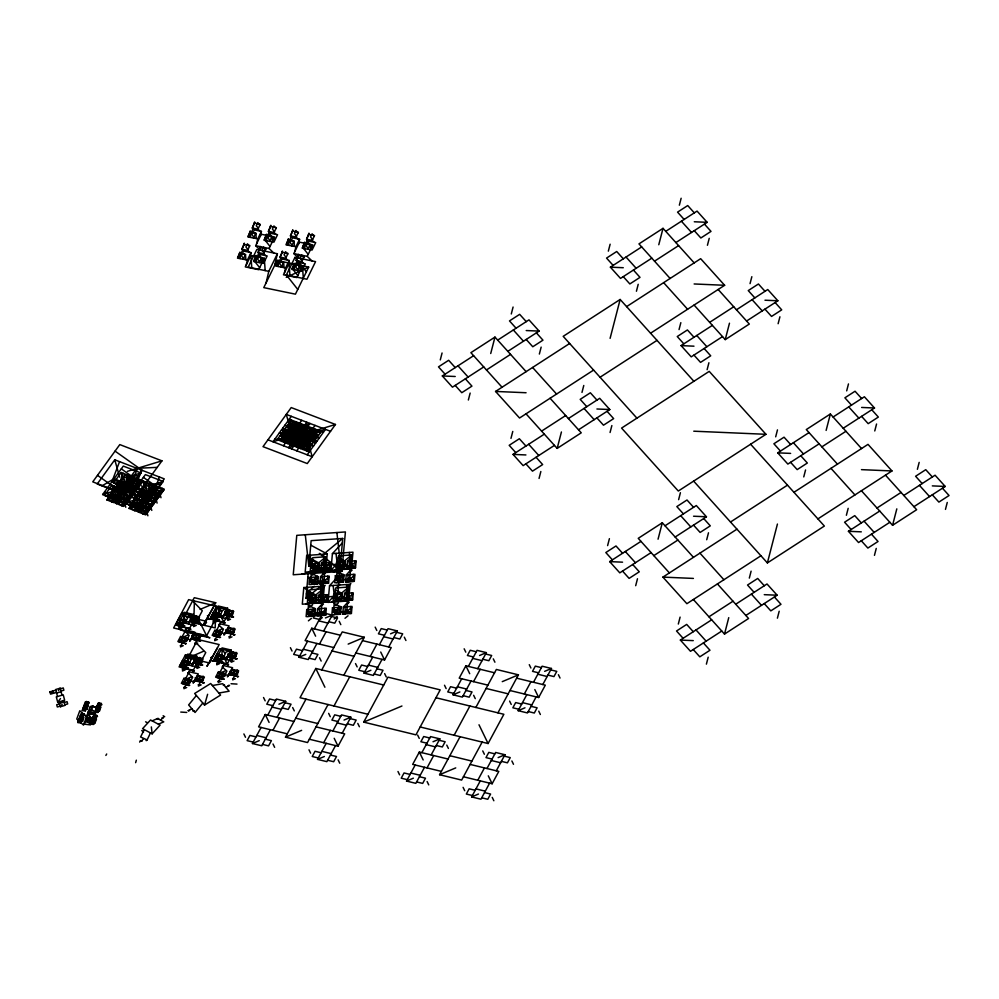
<?xml version="1.0" encoding="UTF-8"?>
<svg xmlns="http://www.w3.org/2000/svg" width="999" height="999" viewBox="0 0 999 999"><rect width="100%" height="100%" fill="white"/><g stroke="black" fill="none" stroke-linecap="round" stroke-linejoin="round"><path stroke-width="1.5" d="M180.032 622.964L180.145 619.068M181.493 640.621L181.606 636.725M183.966 619.967L183.853 623.863L178.709 622.652M184.378 613.698L184.116 622.926L193.169 625.062L193.431 615.834M183.491 664.772L183.604 660.863M185.427 637.624L185.315 641.533L180.17 640.309M184.952 682.429L185.065 678.533M187.425 661.775L187.312 665.671L182.155 664.46M187.837 655.506L187.562 664.735L196.616 666.87L196.89 657.642M188.886 679.432L188.774 683.341L183.616 682.117M194.405 600.998L193.769 622.852L215.197 627.896L215.834 606.043M194.505 620.342L194.63 616.445M195.966 637.999L196.091 634.103M198.451 617.345L198.339 621.241L193.182 620.029M197.964 662.15L198.077 658.241M199.912 635.002L199.8 638.91L194.643 637.687M199.425 679.807L199.538 675.911M201.91 659.153L201.798 663.049L196.641 661.837M203.371 676.81L203.247 680.719L198.102 679.495M214.298 616.758L214.423 612.862M215.759 634.415L215.871 630.519M218.244 613.761L218.132 617.657L212.974 616.445M218.656 607.492L218.381 616.72L227.435 618.856L227.71 609.627M217.757 658.566L217.869 654.657M219.705 631.418L219.593 635.327L214.435 634.103M219.218 676.223L219.33 672.327M221.703 655.569L221.578 659.465L216.433 658.254M222.115 649.3L221.84 658.528L230.894 660.664L231.169 651.435M223.164 673.226L223.039 677.122L217.894 675.911M228.783 614.135L228.896 610.239M230.245 631.793L230.357 627.896M232.717 611.138L232.605 615.034L227.46 613.823M232.243 655.943L232.355 652.035M234.178 628.796L234.066 632.704L228.908 631.48M233.704 673.601L233.816 669.705M236.176 652.946L236.064 656.842L230.906 655.631M237.637 670.604L237.525 674.5L232.367 673.289M324.338 586.101L303.796 587.537L302.297 604.195L322.839 602.759L324.338 586.101L307.854 577.247M327.222 553.995L306.681 555.432L305.182 572.09L325.724 570.654L327.222 553.995L310.739 545.142M305.956 598.389L308.254 572.764L339.86 570.541L337.562 596.166L305.956 598.389L322.914 584.465M308.841 566.283L311.139 540.659L342.744 538.436L340.447 564.06L308.841 566.283L305.282 534.752M315.434 608.978L306.755 609.59L306.119 616.62L314.797 616.021L315.434 608.978L308.466 605.244M316.658 595.416L307.967 596.028L307.342 603.059L316.021 602.447L316.658 595.416L309.69 591.67M318.319 576.873L309.64 577.484L309.003 584.527L317.682 583.916L318.319 576.873L311.351 573.139M319.543 563.311L310.851 563.923L310.227 570.953L318.906 570.354L319.543 563.311L312.575 559.565M307.667 614.173L308.641 603.346L321.99 602.409L321.029 613.236L307.667 614.173L314.835 608.291M308.891 600.611L309.865 589.785L323.214 588.848L322.24 599.662L308.891 600.611L307.38 587.287M310.552 582.067L311.526 571.241L324.875 570.304L323.913 581.131L310.552 582.067L317.719 576.186M311.775 568.506L312.749 557.679L326.099 556.743L325.125 567.569L311.775 568.506L310.264 555.182M317.632 608.828L326.311 608.216L325.674 615.259L316.995 615.859L317.632 608.828L321.828 604.295M318.843 595.267L327.522 594.655L326.898 601.685L318.219 602.297L318.843 595.267L323.039 590.734M320.517 576.723L329.195 576.111L328.559 583.154L319.88 583.753L320.517 576.723L324.712 572.202M321.728 563.161L330.407 562.549L329.782 569.58L321.104 570.192L321.728 563.161L325.924 558.628M329.533 585.739L350.075 584.29L348.576 600.948L328.034 602.385L329.533 585.739L339.46 575.024M332.417 553.633L352.959 552.185L351.461 568.843L330.919 570.279L332.417 553.633L342.345 542.919M341.171 607.167L332.492 607.779L331.855 614.822L340.547 614.21L341.171 607.167L334.215 603.433M342.395 593.606L333.716 594.218L333.079 601.261L341.758 600.649L342.395 593.606L335.427 589.872M344.056 575.074L335.377 575.674L334.74 582.717L343.431 582.105L344.056 575.074L337.1 571.328M345.279 561.5L336.601 562.112L335.964 569.155L344.643 568.543L345.279 561.5L338.311 557.767M333.404 612.362L334.378 601.535L347.739 600.599L346.765 611.425L333.404 612.362L340.572 606.48M334.628 598.801L335.602 587.974L348.951 587.037L347.977 597.864L334.628 598.801L333.129 585.476M336.288 580.257L337.262 569.43L350.624 568.493L349.65 579.32L336.288 580.257L343.456 574.375M337.512 566.695L338.486 555.869L351.835 554.932L350.861 565.759L337.512 566.695L336.014 553.384M341.858 571.366L345.404 531.943L296.778 535.352L293.231 574.775L341.858 571.366L319.318 553.359M343.369 607.017L352.048 606.405L351.411 613.448L342.732 614.06L343.369 607.017L347.565 602.497M344.593 593.456L353.271 592.844L352.635 599.887L343.956 600.486L344.593 593.456L348.788 588.935M346.253 574.912L354.932 574.3L354.295 581.343L345.617 581.955L346.253 574.912L350.449 570.392M347.477 561.351L356.156 560.739L355.519 567.782L346.84 568.394L347.477 561.351L351.673 556.83M92.27 719.143L91.796 722.339L94.83 722.702L95.305 719.505L85.827 718.431M193.381 662.587C192.62 666.795 196.653 657.055 191.658 665.446L194.48 660.127M237.899 257.317L239.922 252.11L239.435 254.171M242.282 248.351L244.305 243.157L243.818 245.217M248.276 236.101L250.299 230.906L249.812 232.967M252.66 227.135L254.683 221.94L254.208 224.001M246.278 264.91L247.415 260.027L251.049 252.597L242.357 250.799L238.711 258.242M249.912 257.467L251.049 252.597M256.656 243.694L257.792 238.823L261.426 231.381L252.735 229.583L249.101 237.025M254.021 260.652L256.044 255.444L255.557 257.505M260.289 236.263L261.426 231.381M258.416 251.686L260.427 246.478L259.952 248.539M264.41 239.435L266.421 234.228L265.946 236.288M268.793 230.469L270.804 225.275L270.329 227.335M266.096 282.879L268.781 271.341L277.397 253.746L256.818 249.488L248.202 267.083L268.781 271.341M274.7 265.284L277.397 253.746M276.061 265.197L278.084 260.002L277.597 262.063M280.444 256.243L282.467 251.036L281.98 253.097M286.438 243.993L288.461 238.786L287.987 240.846M290.834 235.027L292.844 229.82L292.37 231.88M284.44 272.802L285.577 267.919L289.211 260.489L280.519 258.691L276.873 266.121M288.074 265.359L289.211 260.489M294.817 251.586L295.954 246.703L299.588 239.273L290.896 237.475L287.262 244.905M292.183 268.531L294.205 263.336L293.731 265.397M298.451 244.143L299.588 239.273M296.578 259.578L298.589 254.37L298.114 256.431M302.572 247.327L304.583 242.12L304.108 244.181M306.955 238.361L308.966 233.154L308.491 235.215M440.284 359.927L442.07 352.984M468.356 400.012L470.154 393.069M490.721 353.521L494.967 337.088L526.123 371.653M511.288 313.973L513.086 307.03M510.976 438.374L512.774 431.431M539.36 354.058L541.158 347.115M539.06 478.459L540.846 471.516M526.023 413.823L557.167 448.401L561.426 431.968M608.341 251.149L610.139 244.206M581.992 392.42L583.778 385.477M610.102 338.361L620.154 299.463L693.893 381.293M636.425 291.246L638.211 284.303M610.064 432.505L611.863 425.562M658.778 244.743L663.024 228.321L694.18 262.887M679.357 205.195L681.143 198.252M607.617 545.604L609.415 538.661M679.045 329.595L680.843 322.665M707.429 245.279L709.228 238.336M635.689 585.689L637.487 578.746M658.054 539.198L662.3 522.764L693.456 557.33M707.117 369.692L708.915 362.749M678.621 499.65L680.419 492.707M694.08 305.057L725.237 339.623L729.482 323.189M750.049 283.641L751.847 276.698M678.321 624.05L680.107 617.107M706.705 539.735L708.491 532.792M778.121 323.726L779.919 316.783M706.393 664.135L708.191 657.192M693.356 599.5L724.512 634.078L728.758 617.644M775.686 436.825L777.472 429.882M749.325 578.096L751.111 571.153M693.643 481.106L767.382 562.924L777.434 524.038M803.758 476.91L805.556 469.967M777.397 618.181L779.195 611.238M826.123 430.419L830.369 413.986L861.525 448.563M846.69 390.871L848.476 383.928M846.378 515.272L848.176 508.329M874.762 430.956L876.56 424.013M874.45 555.357L876.248 548.426M861.413 490.734L892.569 525.299L896.815 508.866M917.382 469.318L919.18 462.375M945.466 509.403L947.252 502.46M189.935 620.779C189.148 624.999 193.244 615.184 188.212 623.638L191.021 618.319M221.341 649.263L225.437 653.433C220.667 661.95 225.861 659.702 218.656 654.32M227.297 656.693L230.507 657.467M135.639 762.674L136.339 760.177M204.545 705.069L220.579 695.079L210.677 683.503L194.643 693.493L204.545 705.069L207.617 694.28M217.882 607.454L221.99 611.625C217.307 620.117 222.302 617.894 215.21 612.512M223.851 614.86L227.06 615.659M80.095 716.295L81.056 713.686L84.153 714.048L83.204 716.658L80.095 716.295L82.293 715.671M84.49 704.295L85.452 701.685L88.549 702.06L87.6 704.67L84.49 704.295L86.688 703.671M86.139 708.915L84.216 707.816L83.554 709.615L85.477 710.714M78.746 719.992L81.843 720.354L80.894 722.976L77.785 722.602L79.795 717.07L83.854 717.544L82.605 720.953L78.546 720.479M83.129 708.004L86.239 708.366L85.277 710.976L82.18 710.614L84.191 705.069L88.249 705.556L87 708.965L82.942 708.478M85.639 719.068L93.182 719.954L95.517 713.611L87.962 712.712L83.529 725.124L76.761 719.018L79.795 710.751L86.563 716.857M88.137 712.1L90.222 706.43L96.953 707.23L94.868 712.886L88.137 712.1L92.795 710.401M91.184 721.965L95.23 722.452L96.478 719.043L92.432 718.556L90.422 724.1L93.519 724.462L94.48 721.852L91.371 721.49M95.579 709.977L99.625 710.451L100.874 707.042L96.828 706.568L94.805 712.1L97.914 712.474L98.876 709.864L95.767 709.49M97.128 705.794L98.077 703.184L101.186 703.546L100.225 706.156L97.128 705.794L99.313 705.169M119.555 461.65L111.863 481.843L156.756 499.325L164.173 489.085L143.257 481.031L135.839 491.271M113.973 485.989L110.727 494.53L118.244 497.427L121.503 488.898M123.189 473.301L119.93 481.83L127.46 484.727L130.719 476.198M123.314 489.585L120.055 498.126L127.585 501.023L130.844 492.495M132.53 476.898L129.271 485.427L136.801 488.324L140.047 479.795M129.67 488.698L137.375 468.506M133.966 490.359L141.658 470.154M136.076 494.505L132.817 503.034L140.347 505.944L143.606 497.402M145.292 481.818L142.033 490.347L149.563 493.244L152.81 484.715M145.417 498.101L142.158 506.643L149.688 509.54L152.934 501.011M148.327 498.139L153.159 501.573L156.306 497.252L151.461 493.818L154.62 485.414M151.773 497.215L159.478 477.023M162.15 488.311L158.903 496.84L151.373 493.943M139.648 742.095L140.359 740.609M245.891 259.715L245.504 254.495L239.847 253.334L237.487 258.167L247.415 260.027M243.881 251.111L241.87 249.201L244.243 244.368L249.887 245.529L247.527 250.362L249.525 252.285M256.268 238.511L255.881 233.279L250.237 232.118L247.864 236.95L257.792 238.823M254.258 229.907L252.248 227.984L254.62 223.152L260.264 224.325L257.904 229.158L259.902 231.069M243.144 259.328L245.504 254.495M253.521 238.112L255.881 233.279M250.886 255.469L245.292 266.908L258.666 269.68L264.273 258.242L250.886 255.469L251.798 267.832M260.414 250.237L255.669 245.692L261.276 234.253L274.65 237.025L269.056 248.464L273.788 252.997M260.002 254.445L257.992 252.535L260.364 247.702L266.009 248.863L263.649 253.696L265.647 255.619M270.379 233.229L268.381 231.318L270.741 226.486L276.386 227.647L274.026 232.492L276.036 234.403M256.356 261.888L255.981 256.656L253.609 261.488L263.536 263.361L267.17 255.931L258.479 254.133L254.845 261.563L259.653 267.67M266.745 240.672L266.358 235.452L263.986 240.284L273.913 242.158L277.547 234.715L268.856 232.917L265.222 240.359L270.03 246.466M259.265 262.662L261.626 257.829L262.013 263.049M269.643 241.446L272.003 236.613L272.39 241.833M284.053 267.607L283.666 262.387L278.009 261.214L275.649 266.046L285.577 267.919M282.043 259.003L280.032 257.093L282.405 252.248L288.049 253.421L285.689 258.254L287.687 260.165M294.43 246.391L294.043 241.171L288.399 239.997L286.026 244.83L295.954 246.703M292.42 237.787L290.409 235.876L292.782 231.044L298.426 232.205L296.066 237.038L298.064 238.961M281.306 267.22L283.666 262.387M291.683 246.004L294.043 241.171M289.061 263.361L283.454 274.8L296.84 277.56L302.435 266.121L289.061 263.361L289.972 275.724M298.576 258.117L293.831 253.584L299.438 242.145L312.812 244.917L307.217 256.356L311.95 260.889M286.363 274.975L294.98 257.38L315.559 261.626L306.943 279.233L286.363 274.975L297.752 289.423M298.164 262.337L296.154 260.414L298.526 255.582L304.171 256.755L301.81 261.588L303.808 263.499M308.541 241.121L306.543 239.211L308.903 234.378L314.56 235.539L312.188 240.372L314.198 242.295M294.53 269.767L294.143 264.548L291.77 269.38L301.698 271.253L305.332 263.823L296.641 262.025L293.007 269.455L297.814 275.562M304.907 248.564L304.52 243.331L302.148 248.164L312.075 250.037L315.709 242.607L307.018 240.809L303.384 248.239L308.192 254.345M297.427 270.554L299.787 265.722L300.175 270.941M307.804 249.338L310.165 244.505L310.552 249.725M308.679 267.095L295.429 294.168L263.773 287.625L277.023 260.539L308.679 267.095L286.226 277.36M144.243 729.582L140.597 736.987L146.953 739.822L146.066 740.546L146.878 740.409L150.462 732.929M181.943 613.124L175.612 625.099L189.535 628.383C191.658 629.145 187.887 630.007 189.56 628.496L195.879 616.408C197.827 615.284 193.881 615.634 195.941 616.47L181.943 613.124L185.739 620.754M179.533 627.971L181.006 625.187M181.943 623.413L183.416 620.629M185.002 620.204L182.33 625.274L176.436 623.875M184.902 623.151L187.712 617.832L183.604 613.661M187.837 638.024L180.582 636.488L177.897 641.545L183.791 642.931L186.463 637.874M193.381 614.435L189.273 622.227L180.207 620.092L184.328 612.3L193.381 614.435L186.801 617.257M184.952 630.981L186.426 628.184M188.636 624L190.11 621.216M181.668 637.749L185.789 629.969L194.842 632.105L190.722 639.884L181.668 637.749L188.262 634.927M180.994 645.641L182.467 642.844M183.404 641.083L184.877 638.286M194.018 625.349L195.492 622.564M196.428 620.791L197.902 618.006M186.363 640.809L189.173 635.489L184.553 630.681L185.439 630.644L185.165 631.393M196.803 622.652L199.475 617.582L193.594 616.196L190.921 621.253L196.803 622.652L195.205 619.417M192.482 635.988L189.673 641.296L191.446 638.523M185.402 654.932L179.071 666.907L193.581 670.404L192.844 671.216L199.325 658.216C201.286 657.08 197.34 657.417 199.4 658.266L185.402 654.932L189.198 662.562M182.567 660.626L179.895 665.684L185.777 667.07L188.461 662.012L182.567 660.626L184.178 663.848M215.722 602.747L205.969 621.178L184.54 616.121L194.281 597.689L215.722 602.747L200.125 609.427M197.765 638.086C202.372 630.906 198.052 638.935 199.213 635.227M204.483 625.374L205.956 622.589M195.479 643.019L196.953 640.222M197.977 638.498C197.877 634.452 196.079 643.431 199.363 635.664M187.999 657.929L197.74 639.497L219.168 644.555L209.428 662.974L187.999 657.929L203.584 651.236M198.264 640.309L200.936 635.252L195.055 633.865L192.382 638.923L198.264 640.309L196.666 637.087M182.992 669.78L184.465 666.995M185.402 665.222L186.875 662.437M213.386 612.612L210.714 617.669L216.596 619.055L219.268 613.998L213.386 612.612L214.997 615.834M188.361 664.947L191.171 659.64L187.063 655.469M213.798 621.765L215.272 618.98M216.209 617.207L217.682 614.422M184.028 678.284L181.356 683.353L187.238 684.74L189.922 679.682L184.028 678.284L185.639 681.518M206.618 635.764L221.616 607.404L188.636 599.637L173.639 627.984L206.618 635.764L197.627 617.694C199.812 617.357 196.666 619.617 197.565 617.657M196.84 656.243L192.72 664.023L183.666 661.887L187.787 654.108L196.84 656.243L190.26 659.065M188.399 672.777L189.872 669.992M192.095 665.809L193.569 663.011M185.127 679.557L189.248 671.765L198.302 673.9L194.181 681.693L185.127 679.557L191.721 676.735M194.38 663.061L197.053 658.004L202.934 659.39L200.262 664.447L193.007 662.911M184.453 687.437L185.926 684.652M186.863 682.879L188.336 680.094M214.847 630.282L212.175 635.339L218.057 636.725L220.729 631.668L214.847 630.282L216.446 633.503M225.287 612.112L222.477 617.432L224.263 614.647M227.66 608.229L223.539 616.021L214.485 613.886L218.606 606.093L227.66 608.229L221.066 611.051M219.218 624.762L220.692 621.977M222.914 617.794L224.388 615.009M215.946 631.543L220.067 623.763L229.121 625.886L225 633.678L215.946 631.543L222.527 628.721M197.465 667.157L198.938 664.372M199.875 662.599L201.348 659.815M189.822 682.617L192.632 677.297L188.524 673.139M223.813 622.177L230.145 610.202L216.221 606.917L209.877 618.893L223.813 622.177L220.017 614.547M215.26 639.422L216.733 636.638M217.67 634.877L219.143 632.08M195.929 677.784L193.119 683.104L194.905 680.331M195.841 680.731L198.514 675.661L204.395 677.06L201.723 682.117L194.455 680.581M228.284 619.143L229.758 616.358M230.694 614.585L232.168 611.8M220.629 634.602L223.439 629.283L218.706 625.074L219.118 624.313L219.355 625.212M231.081 616.433L233.754 611.376L227.872 609.989L225.187 615.047L231.081 616.433L229.47 613.211M226.748 629.782L223.938 635.089L225.724 632.317M198.926 684.814L200.399 682.03M201.336 680.257L202.809 677.472M224.101 655.956L216.845 654.42L214.161 659.477L220.055 660.863L222.727 655.806M229.745 636.8L231.219 634.015M232.155 632.242L233.629 629.457M232.53 634.103L235.215 629.045L229.32 627.659L226.648 632.717L232.53 634.103L230.931 630.881M217.258 663.573L218.731 660.789M219.668 659.015L221.141 656.231M225.562 673.626L218.306 672.077L215.622 677.147L221.516 678.533L224.188 673.463M228.746 653.92L225.936 659.24L227.71 656.455M231.106 650.037L226.998 657.817L217.944 655.681L222.053 647.901L231.106 650.037L224.525 652.859M222.677 666.57L224.151 663.786M226.361 659.59L227.834 656.805M219.405 673.351L223.514 665.559L232.567 667.694L228.459 675.486L219.405 673.351L225.986 670.529M227.273 663.985L233.604 652.01L219.668 648.726L213.336 660.701L227.66 664.098L227.61 664.959L223.464 656.355M218.719 681.231L220.192 678.446M221.129 676.673L222.602 673.888M231.743 660.951L233.217 658.166M234.153 656.393L235.627 653.608M224.088 676.41L226.898 671.091L222.165 666.882L222.864 666.096L222.727 667.045M234.528 658.241L237.213 653.184L231.318 651.798L228.646 656.855L234.528 658.241L232.929 655.019M230.207 671.578L227.397 676.897L229.171 674.125M233.204 678.608L234.678 675.824M235.614 674.05L237.088 671.266M235.989 675.911L238.674 670.841L232.779 669.455L230.107 674.525L235.989 675.911L234.39 672.689M293.931 721.49L265.247 714.497L258.579 726.847L287.275 733.84M340.459 635.239L311.775 628.246L305.107 640.596L333.803 647.589M270.417 729.732L261.75 745.791L252.435 743.518L261.089 727.459M267.757 715.109L276.423 699.05L285.739 701.323L277.085 717.382M316.945 643.481L308.279 659.54L298.963 657.267L307.617 641.208M314.285 628.858L322.952 612.799L332.267 615.072L323.614 631.131M272.927 730.344L279.595 717.994M319.455 644.093L326.124 631.743M383.716 685.014L315.809 668.468L300.037 697.714L367.944 714.26M328.047 704.532L307.555 742.544L285.477 737.162L305.981 699.163M321.753 669.917L342.257 631.917L364.323 637.287L343.818 675.299M333.991 705.981L349.762 676.748M323.688 742.707L330.357 730.356M370.217 656.468L376.885 644.118M335.527 745.591L326.86 761.65L317.532 759.377L326.198 743.318M332.867 730.968L341.521 714.909L350.849 717.182L342.182 733.241M382.055 659.352L373.389 675.411L364.061 673.139L372.727 657.08M379.395 644.73L388.049 628.671L397.377 630.931L388.711 646.99M309.34 739.223L338.037 746.203L344.692 733.853L316.009 726.86M355.869 652.971L384.565 659.964L391.221 647.602L362.537 640.621M363.698 722.127L387.962 677.147L440.197 689.872L415.934 734.852L363.698 722.127L401.948 706.006M448.039 759.028L419.343 752.047L412.674 764.397L441.371 771.378M494.567 672.789L465.871 665.796L459.203 678.146L487.899 685.139M424.513 767.282L415.846 783.341L406.531 781.068L415.184 765.009M421.853 752.659L430.519 736.6L439.847 738.86L431.181 754.919M471.041 681.031L462.375 697.09L453.059 694.817L461.713 678.758M468.381 666.408L477.047 650.349L486.363 652.622L477.709 668.681M427.023 767.894L433.691 755.531M473.551 681.643L480.219 669.293M454.133 735.252L469.905 706.018M482.155 742.082L461.65 780.082L439.572 774.712L460.077 736.7M475.849 707.467L496.353 669.455L518.431 674.837L497.927 712.836M420.179 726.985L488.086 743.531L503.858 714.285L435.951 697.739M477.784 780.256L484.453 767.906M524.313 694.005L530.981 681.655M489.622 783.141L480.956 799.2L471.628 796.927L480.294 780.868M486.963 768.518L495.629 752.459L504.945 754.732L496.291 770.791M536.151 696.89L527.484 712.949L518.156 710.676L526.823 694.617M533.491 682.267L542.145 666.208L551.473 668.481L542.807 684.54M463.436 776.76L492.132 783.753L498.801 771.403L470.104 764.41M509.965 690.509L538.661 697.502L545.317 685.152L516.633 678.159M105.869 755.444L106.693 753.995M190.884 618.581L192.67 615.796M192.345 636.238L194.131 633.466M214.011 605.968L203.459 624.525L207.68 617.944M194.343 660.376L196.116 657.604M225.15 612.375L226.935 609.59M195.804 678.046L197.577 675.274M226.611 630.032L228.396 627.26M217.47 647.777L206.918 666.333L211.139 659.752M228.609 654.17L230.394 651.398M230.07 671.84L231.855 669.055M92.845 717.769L95.142 714.347L88.874 713.598L86.576 717.032L95.829 718.156L96.791 715.546L93.681 715.172L92.732 717.781L94.93 717.157M291.308 416.333L272.977 441.745L288.286 437.05M291.346 420.042L277.198 439.672L283.666 437.687M280.844 439.498L286.825 431.206M287.25 430.606L293.231 422.315M281.618 441.358L295.766 421.728M283.216 440.409L289.186 432.117M289.623 431.506L295.604 423.214M297.889 422.54L283.741 442.17L290.209 440.184M285.09 442.682L299.25 423.052L292.782 425.037M283.441 445.741L301.76 420.329M287.387 441.995L293.369 433.703M293.793 433.104L299.775 424.812M287.225 443.494L301.373 423.863M289.76 442.907L295.741 434.615M296.166 434.016L302.148 425.711M306.793 422.252L288.474 447.664L303.783 442.969M291.646 445.179L305.794 425.549L299.325 427.535M306.843 425.949L292.682 445.579L299.151 443.593M291.683 448.888L310.002 423.476L294.705 428.159M296.328 445.417L302.31 437.125M302.747 436.526L308.728 428.221M297.103 447.265L311.263 427.634M298.701 446.316L304.683 438.024M305.12 437.425L311.101 429.133M296.715 450.811L315.047 425.399M313.386 428.446L299.225 448.076L305.694 446.103M300.587 448.601L314.747 428.971L308.279 430.944M302.872 447.914L308.853 439.622M309.29 439.023L315.272 430.731M302.709 449.413L316.87 429.782M305.244 448.813L311.226 440.522M311.663 439.922L317.645 431.63M307.13 451.098L321.291 431.468L314.822 433.441M307.18 454.795L325.499 429.383L310.19 434.078M335.464 424.463L307.28 463.561L263.012 446.665L291.209 407.567L335.464 424.463L299.238 435.564M114.76 459.802L97.19 484.016L146.691 503.096L164.273 478.871L114.76 459.802L119.68 477.185M102.647 494.53L123.289 466.096L141.096 472.964L120.467 501.398L102.647 494.53L117.27 490.097M111.95 485.214L104.52 495.442L125.437 503.508L132.867 493.269L111.95 485.214L114.023 492.557M113.736 482.754L121.166 472.515L142.083 480.569L134.653 490.809L132.58 483.466M106.831 499.887L115.547 487.874L123.077 490.771L114.361 502.784L106.831 499.887L113.012 498.014M116.046 487.187L124.763 475.174L132.293 478.071L123.564 490.097L116.046 487.187L122.215 485.314M116.171 503.484L124.887 491.471L132.417 494.368L123.689 506.381L116.171 503.484L122.34 501.61M125.375 490.796L134.103 478.771L141.621 481.68L132.904 493.693L125.375 490.796L131.556 488.911M124.75 503.046L145.379 474.612L163.199 481.468L142.557 509.915L124.75 503.046L139.373 498.613M134.053 493.731L126.623 503.958L147.54 512.025L154.97 501.785L134.053 493.731L136.126 501.073M161.95 460.839L134.915 498.101L92.757 481.855L119.793 444.592L161.95 460.839L127.348 471.353M128.933 508.404L137.65 496.391L145.18 499.288L136.451 511.301L128.933 508.404L135.102 506.53M138.137 495.704L146.865 483.691L154.383 486.588L145.667 498.613L138.137 495.704L144.318 493.831M138.262 512L146.99 499.987L154.508 502.884L145.792 514.897L138.262 512L144.443 510.127M147.477 499.3L156.194 487.287L163.724 490.184L155.007 502.21L147.477 499.3L153.659 497.427M58.379 690.609L60.165 688.199L62.025 695.192M57.717 702.26L64.66 700.224L63.237 694.842L56.294 696.877L57.717 702.26L60.477 698.551M58.941 701.897L60.402 706.73L62.188 704.32M196.378 695.516L188.624 704.944L195.055 712.474L202.809 703.046M141.433 741.146L143.706 738.661M160.639 720.179L162.912 717.694M152.135 733.828L160.102 725.137L150.537 719.992L142.57 728.683L152.135 733.828L151.336 726.91M321.104 570.192L325.299 565.671M330.919 570.279L340.846 559.577M319.88 583.753L324.076 579.233M346.84 568.394L351.036 563.861M318.219 602.297L322.415 597.777M345.617 581.955L349.812 577.422M328.034 602.385L337.962 591.683M316.995 615.859L321.191 611.338M343.956 600.486L348.151 595.966M342.732 614.06L346.928 609.527M84.378 709.989L86.239 708.366M79.982 721.977L81.843 720.354M97.003 711.475L98.876 709.864M92.62 723.476L94.48 721.852M325.799 552.36L342.744 538.436M318.931 562.624L326.099 556.743M316.034 566.957L319.068 564.472M312.5 575.174L315.522 572.689M326.91 566.196L329.945 563.711M314.822 580.519L317.844 578.034M323.376 574.413L326.398 571.928M344.68 560.814L351.835 554.932M311.276 588.736L314.298 586.251M341.783 565.147L344.805 562.662M325.699 579.757L328.721 577.272M338.236 573.364L341.258 570.879M322.153 587.974L325.174 585.489M352.647 564.385L355.681 561.9M316.046 594.73L323.214 588.848M313.149 599.063L316.183 596.578M340.559 578.708L343.581 576.223M349.113 572.602L352.135 570.117M309.615 607.28L312.637 604.795M337.013 586.925L340.047 584.44M324.026 598.301L327.06 595.816M351.436 577.946L354.458 575.461M311.938 612.624L314.96 610.139M320.492 606.518L323.514 604.033M347.889 586.163L350.924 583.678M341.795 592.919L348.951 587.037M308.391 620.841L311.413 618.356M338.898 597.252L341.92 594.767M322.814 611.863L325.836 609.378M335.352 605.469L338.374 602.984M319.268 620.079L322.29 617.594M349.762 596.49L352.797 594.005M337.674 610.814L340.696 608.329M346.228 604.707L349.25 602.222M334.128 619.03L337.163 616.545M348.551 610.052L351.573 607.567M345.005 618.269L348.039 615.784M188.561 664.672C189.56 665.908 188.299 665.047 184.39 660.526M88.399 722.402L92.557 719.23L90.484 724.887L83.754 724.088M89.947 707.592L92.333 705.843L90.946 709.627L88.561 711.375M85.552 719.58L87.949 717.831L86.563 721.615L84.166 723.363M494.967 337.088L470.891 352.672L502.047 387.237M663.024 228.321L638.96 243.893L670.117 278.459M483.753 366.933L452.46 387.175L442.332 375.949L473.626 355.694M497.689 340.11L528.983 319.867L539.11 331.094L507.817 351.348M651.81 258.154L620.516 278.409L610.389 267.17L641.683 246.915M665.759 231.343L697.052 211.089L707.167 222.327L675.886 242.57M486.476 369.955L510.539 354.37M654.532 261.176L678.608 245.604M620.154 299.463L563.186 336.338L636.925 418.156M593.593 370.092L519.542 418.019L495.566 391.433L569.63 343.494M626.598 306.631L700.661 258.691L724.637 285.289L650.574 333.216M600.049 377.247L657.017 340.372M541.595 431.118L565.671 415.534M709.665 322.34L733.728 306.768M554.445 445.379L523.151 465.621L513.036 454.395L544.318 434.14M568.394 418.556L599.687 398.314L609.802 409.54L578.521 429.795M722.514 336.601L691.221 356.855L681.093 345.617L712.387 325.362M736.45 309.79L767.744 289.535L777.871 300.774L746.578 321.029M557.167 448.401L581.243 432.817L550.087 398.251M725.237 339.623L749.312 324.051L718.156 289.473M765.958 434.303L678.309 491.033L621.578 428.084L709.228 371.366L765.958 434.303L693.768 431.193M662.3 522.764L638.236 538.336L669.392 572.914M830.369 413.986L806.293 429.57L837.449 464.135M651.086 552.597L619.792 572.852L609.665 561.613L640.958 541.371M665.022 525.786L696.315 505.531L706.443 516.77L675.149 537.025M819.143 443.831L787.861 464.085L777.734 452.847L809.015 432.592M833.091 417.02L864.385 396.765L874.512 408.004L843.218 428.246M653.808 555.631L677.884 540.047M821.877 446.853L845.941 431.281M730.519 522.015L787.487 485.139M760.938 555.769L686.875 603.696L662.911 577.11L736.962 529.17M793.943 492.295L868.006 444.368L891.97 470.954L817.906 518.893M767.382 562.924L824.362 526.048L750.611 444.23M708.928 616.795L733.004 601.211M876.997 508.016L901.061 492.432M721.778 631.043L690.496 651.298L680.369 640.072L711.663 619.817M735.726 604.233L767.02 583.978L777.147 595.217L745.853 615.471M889.847 522.277L858.553 542.532L848.426 531.293L879.719 511.038M903.795 495.467L935.076 475.212L945.204 486.451L913.91 506.693M724.512 634.078L748.576 618.493L717.419 583.928M892.569 525.299L916.645 509.727L885.489 475.149M186.85 661.8C186.351 659.615 187.175 664.685 186.651 661.862M188.811 710.601L191.845 708.703M225.924 687.462L228.958 685.564M101.985 485.864L114.073 478.796L131.88 485.651L119.793 492.732M115.759 483.528L120.867 480.544L128.396 483.441L123.289 486.426M106.556 496.228L111.663 493.231L119.181 496.141L114.073 499.125M125.1 487.125L130.207 484.14L137.737 487.037L132.63 490.022M124.088 494.38L136.176 487.3L153.983 494.168L141.895 501.248M115.884 499.825L120.991 496.84L128.521 499.737L123.414 502.722M137.862 492.045L142.969 489.06L150.499 491.958L145.392 494.942M128.646 504.745L133.754 501.748L141.284 504.657L136.176 507.642M147.203 495.641L152.31 492.657L159.828 495.554L154.72 498.538M137.987 508.341L143.094 505.344L150.624 508.254L145.517 511.238M184.852 637.649C183.279 635.277 185.689 640.571 184.69 637.712M188.312 679.457C186.676 677.409 189.31 682.105 188.112 679.682M86.001 703.321L84.69 704.045L86.663 701.523L85.877 703.308L87.787 704.407M84.353 707.841L82.38 710.351L83.691 709.64M97.977 703.733L99.288 703.021L97.315 705.531M81.606 715.321L80.295 716.033L82.268 713.523L81.481 715.309L83.404 716.395M95.667 710.052L96.978 709.327L95.005 711.837M79.296 721.628L77.984 722.339L79.957 719.829L79.171 721.615L81.081 722.714M93.581 715.734L94.905 715.009M92.932 717.532L94.243 716.807M91.271 722.04L92.595 721.328L90.609 723.838M183.192 620.217C184.378 622.627 182.617 617.332 183.317 620.029M219.006 631.643C219.555 634.228 218.494 628.733 219.043 631.63M152.21 720.891L157.53 718.506L163.749 721.852L158.429 724.238M181.169 620.566L183.953 619.38M195.642 617.944L198.426 616.758M178.996 629.22L181.781 628.034M215.434 614.36L218.219 613.174M193.481 626.598L196.266 625.411M229.92 611.738L232.705 610.551M213.274 623.014L216.059 621.828M182.63 638.236L185.414 637.037M227.747 620.391L230.532 619.205M197.103 635.614L199.887 634.415M180.457 646.89L183.242 645.691M216.895 632.03L219.68 630.831M194.942 644.268L197.727 643.069M231.381 629.407L234.166 628.209M214.735 640.684L217.52 639.485M229.208 638.061L231.993 636.863M184.628 662.374L187.4 661.176M199.101 659.752L201.885 658.553M182.455 671.028L185.24 669.842M218.893 656.168L221.678 654.969M196.94 668.406L199.725 667.22M233.379 653.546L236.151 652.347M216.733 664.822L219.505 663.636M186.089 680.044L188.861 678.845M231.206 662.2L233.991 661.013M200.562 677.422L203.346 676.223M183.916 688.698L186.701 687.499M220.354 673.826L223.139 672.639M198.401 686.076L201.186 684.877M234.84 671.203L237.612 670.017M218.194 682.492L220.966 681.293M232.667 679.869L235.452 678.671M325.437 617.956L332.267 615.072M298.963 657.267L305.781 654.395M348.164 644.105L364.323 637.287M390.547 633.816L397.377 630.931M278.921 704.208L285.739 701.323M364.061 673.139L370.891 670.254M252.435 743.518L259.253 740.646M285.477 737.162L301.636 730.356M479.545 655.494L486.363 652.622M344.018 720.067L350.849 717.182M453.059 694.817L459.877 691.932M317.532 759.377L324.363 756.505M502.26 681.643L518.431 674.837M544.642 671.353L551.473 668.481M433.017 741.745L439.847 738.86M518.156 710.676L524.987 707.804M406.531 781.068L413.361 778.184M439.572 774.712L455.744 767.894M498.114 757.604L504.945 754.732M471.628 796.927L478.459 794.043M217.507 613.998C218.082 616.508 217.12 611.076 217.632 613.96M222.465 673.301C221.566 670.853 223.414 675.948 222.502 673.438M283.604 430.769L290.072 428.796M286.376 433.928L292.832 431.943M290.147 433.266L296.616 431.293M292.919 436.426L299.388 434.44M299.101 436.688L305.569 434.702M301.86 439.847L308.329 437.862M305.644 439.185L312.113 437.2M308.404 442.345L314.872 440.359M126.486 477.397L141.096 472.964M126.111 479.957L132.293 478.071M135.452 483.553L141.621 481.68M116.895 492.644L123.077 490.771M148.576 485.914L163.199 481.468M148.214 488.474L154.383 486.588M126.236 496.241L132.417 494.368M157.542 492.07L163.724 490.184M138.998 501.161L145.18 499.288M148.339 504.757L154.508 502.884M60.165 688.199L55.657 689.522L57.505 696.515M56.419 692.407L50.549 694.13L49.95 691.857L55.819 690.134M60.327 688.811L63.262 687.949L63.874 690.222L60.939 691.083M56.581 693.019L61.101 691.695M61.726 702.572L61.463 701.897L63.724 701.236M59.478 703.234L63.986 701.91L64.91 705.406L60.402 706.73M59.64 703.845L56.706 704.707L57.305 706.98L60.24 706.118M64.148 702.522L67.083 701.66L67.682 703.933L64.748 704.794M311.738 570.854L318.544 570.204L317.382 570.454M308.778 571.84L311.526 571.241M301.748 574.175L308.254 572.764M322.615 570.092L329.42 569.442L328.259 569.692M322.128 570.904L324.875 570.304M337.487 569.043L344.293 568.394L343.132 568.643M334.515 570.029L337.262 569.43M348.364 568.281L355.169 567.632L353.996 567.882M333.354 571.965L339.86 570.541M347.864 569.093L350.624 568.493M310.527 584.415L317.332 583.766L316.171 584.015M321.403 583.653L328.209 583.004L327.048 583.254M336.263 582.604L343.069 581.955L341.908 582.217M347.14 581.843L353.946 581.193L352.784 581.443M308.853 602.959L315.659 602.31L314.498 602.559M305.894 603.945L308.641 603.346M319.73 602.197L326.536 601.548L325.374 601.798M319.243 603.009L321.99 602.409M334.603 601.148L341.408 600.499L340.247 600.749M331.631 602.135L334.378 601.535M345.479 600.387L352.285 599.737L351.111 599.987M344.98 601.198L347.739 600.599M307.642 616.52L308.803 616.271M313.286 616.121L314.448 615.871M318.519 615.759L319.68 615.496M324.163 615.359L325.324 615.109M333.379 614.71L334.54 614.46M339.023 614.31L340.184 614.06M344.255 613.948L345.417 613.698M349.9 613.548L351.061 613.299M212.412 685.526L222.702 683.691L229.146 691.221L218.843 693.044M157.218 467.37L136.863 468.306L119.293 492.532L139.648 491.583M139.098 475.711L130.494 476.111L123.077 486.351L131.668 485.951M131.443 479.245L127.81 479.408L124.675 483.728L128.309 483.566M140.784 482.842L137.15 483.004L134.003 487.337L137.637 487.162M127.547 484.602L123.913 484.777L120.779 489.098L124.413 488.923M161.201 484.228L152.597 484.627L145.167 494.867L153.771 494.468M129.882 488.411L121.291 488.811L113.861 499.038L122.465 498.638M136.888 488.199L133.254 488.374L130.12 492.694L133.754 492.532M153.546 487.762L149.912 487.924L146.778 492.245L150.412 492.082M122.228 491.933L118.594 492.107L115.459 496.428L119.093 496.266M162.874 491.358L159.241 491.52L156.106 495.841L159.74 495.679M149.65 493.119L146.016 493.294L142.882 497.614L146.516 497.44M131.568 495.529L127.934 495.704L124.8 500.024L128.434 499.862M118.344 497.302L114.71 497.465L111.563 501.798L115.197 501.623M151.985 496.928L143.381 497.327L135.964 507.554L144.555 507.155M158.991 496.715L155.357 496.89L152.223 501.211L155.856 501.036M127.672 500.899L124.038 501.073L120.904 505.394L124.538 505.219M144.331 500.449L140.697 500.624L137.562 504.945L141.196 504.77M153.671 504.045L150.037 504.22L146.903 508.541L150.524 508.379M140.434 505.819L136.801 505.981L133.666 510.314L137.3 510.139M149.775 509.415L146.141 509.577L143.007 513.911L146.641 513.736M61.463 701.897L63.986 701.91L63.449 700.574M694.293 221.766L707.167 222.327M610.389 267.17L623.276 267.72M694.13 283.966L724.637 285.289M764.984 300.212L777.871 300.774M526.223 330.544L539.11 331.094M681.093 345.617L693.98 346.178M442.332 375.949L455.219 376.498M495.566 391.433L526.073 392.744M861.625 407.442L874.512 408.004M596.927 408.991L609.802 409.54M777.734 452.847L790.621 453.396M513.036 454.395L525.911 454.945M861.463 469.642L891.97 470.954M932.317 485.889L945.204 486.451M693.556 516.221L706.443 516.77M848.426 531.293L861.313 531.843M609.665 561.613L622.552 562.175M662.911 577.11L693.406 578.421M764.26 594.667L777.147 595.217M680.369 640.072L693.256 640.621M231.031 683.728L237 684.09M180.769 712.075L186.726 712.437M252.248 227.984L257.904 229.158M268.381 231.318L274.026 232.492M290.409 235.876L296.066 237.038M306.543 239.211L312.188 240.372M255.669 245.692L269.056 248.464M293.831 253.584L307.217 256.356M241.87 249.201L247.527 250.362M257.992 252.535L263.649 253.696M280.032 257.093L285.689 258.254M296.154 260.414L301.81 261.588M217.407 613.386L220.642 614.148M232.992 617.12L226.224 615.297M218.519 619.742L211.738 617.919M195.891 615.996L199.126 616.77M206.631 618.531L209.865 619.293M186.376 620.354L179.121 618.818L180.719 622.04M189.548 621.103L192.782 621.865M198.726 623.326L191.945 621.503M218.868 631.056L222.103 631.818M225.275 632.567L228.521 633.329M234.453 634.79L227.685 632.954M184.253 625.948L177.472 624.125M219.98 637.412L213.199 635.576M191.009 638.773L194.243 639.535M200.187 640.996L193.406 639.16M185.702 643.618L178.933 641.783M236.451 658.928L229.67 657.105M221.978 661.55L215.197 659.727M199.338 657.804L202.585 658.566M210.09 660.339L213.324 661.101M186.588 661.4L189.835 662.162M202.185 665.134L195.404 663.311M228.734 674.362L231.968 675.137M237.912 676.585L231.131 674.762M187.7 667.757L180.931 665.933M223.439 679.208L216.658 677.384M188.049 679.07L191.296 679.832M203.646 682.792L196.865 680.968M189.161 685.414L182.38 683.591M322.19 614.21L316.121 612.737L313.311 617.956L319.368 619.43M331.518 616.483L337.575 617.956L334.752 623.176L328.696 621.703M387.3 630.069L381.231 628.596L378.421 633.816L384.478 635.289M396.615 632.342L402.684 633.816L399.862 639.035L393.806 637.562M476.286 651.748L470.229 650.274L467.407 655.494L473.476 656.967M485.614 654.02L491.67 655.494L488.861 660.714L482.792 659.24M541.396 667.619L535.327 666.133L532.517 671.353L538.573 672.827M550.711 669.879L556.78 671.365L553.958 676.585L547.902 675.099M318.619 620.829L327.934 623.101M383.716 636.7L393.044 638.96M472.714 658.378L482.042 660.651M537.824 674.238L547.14 676.51M332.005 650.923L354.071 656.293M486.101 688.461L508.179 693.843M303.284 649.238L312.612 651.51M368.394 665.109L377.722 667.382M457.38 686.788L466.708 689.06M522.489 702.647L531.818 704.919M302.535 650.649L296.466 649.175L293.656 654.395L299.712 655.868M311.85 652.921L317.919 654.395L315.097 659.615L309.041 658.141M367.632 666.508L361.576 665.034L358.766 670.254L364.822 671.728M376.96 668.781L383.017 670.254L380.207 675.474L374.15 674M456.63 688.186L450.561 686.713L447.752 691.932L453.808 693.406M465.959 690.459L472.015 691.945L469.193 697.165L463.136 695.679M521.74 704.058L515.671 702.572L512.862 707.791L518.918 709.278M531.056 706.33L537.125 707.804L534.303 713.024L528.246 711.538M275.662 700.461L269.605 698.975L266.783 704.195L272.852 705.681M284.99 702.734L291.046 704.208L288.236 709.427L282.168 707.941M340.771 716.32L334.702 714.847L331.893 720.067L337.949 721.54M350.087 718.593L356.156 720.067L353.334 725.286L347.277 723.813M429.757 737.999L423.701 736.525L420.879 741.745L426.948 743.219M439.085 740.271L445.142 741.745L442.332 746.965L436.263 745.491M494.867 753.858L488.798 752.384L485.989 757.604L492.045 759.078M504.195 756.131L510.252 757.604L507.43 762.824L501.373 761.35M272.09 707.08L281.418 709.352M337.2 722.939L346.516 725.212M426.186 744.63L435.514 746.89M491.296 760.489L500.611 762.761M295.729 718.169L317.807 723.538M449.825 755.706L471.903 761.088M256.755 735.489L266.084 737.761M321.865 751.348L331.193 753.621M410.864 773.039L420.179 775.311M475.961 788.898L485.289 791.171M256.006 736.9L249.937 735.426L247.128 740.634L253.184 742.12M265.334 739.173L271.391 740.646L268.569 745.866L262.512 744.392M321.116 752.759L315.047 751.285L312.237 756.505L318.294 757.979M330.432 755.032L336.501 756.505L333.678 761.725L327.622 760.251M410.102 774.437L404.046 772.964L401.223 778.184L407.28 779.657M419.43 776.71L425.487 778.184L422.677 783.403L416.608 781.93M475.212 790.296L469.143 788.823L466.333 794.043L472.39 795.516M484.527 792.569L490.596 794.055L487.774 799.275L481.718 797.789M230.045 616.196L231.668 616.808M215.572 618.818L217.195 619.43M221.378 621.603L225.225 623.051L212.312 619.467M231.506 633.853L233.129 634.465M195.779 622.402L197.402 623.014M217.02 636.475L218.656 637.087M181.294 625.024L182.917 625.636M187.1 627.809L190.946 629.258L178.047 625.674M200.849 634.402L209.952 637.824L188.511 632.767L179.42 629.345M197.24 640.072L198.863 640.684M233.504 658.004L235.127 658.616M182.755 642.694L184.378 643.306M219.018 660.626L220.642 661.238M224.825 663.411L228.671 664.859L215.772 661.276M234.965 675.661L236.588 676.273M199.226 664.21L200.861 664.822M220.479 678.284L222.103 678.895M184.753 666.832L186.376 667.444M190.559 669.617L194.405 671.066L181.506 667.482M200.687 681.867L202.31 682.479M186.214 684.49L187.837 685.102M330.532 431.306L286.276 414.41L291.496 432.604M323.414 432.28L289.223 419.218L291.433 426.91M304.92 426.773L290.472 421.253L291.396 424.5M320.404 432.679L305.956 427.172L306.893 430.419M288.636 423.788L303.084 429.308M304.133 429.707L318.581 435.227M302.21 430.532L287.762 425.012L288.686 428.259M317.694 436.438L303.246 430.931L304.183 434.178M287.2 425.799L301.648 431.306L300.711 428.059M302.685 431.705L317.133 437.225L316.208 433.978M284.89 425.224L319.081 438.274M286.313 427.01L300.761 432.53M301.81 432.929L316.258 438.449M316.995 441.171L282.804 428.121L285.015 435.801M284.49 429.545L298.938 435.064L298.002 431.818M299.975 435.464L314.423 440.984L313.499 437.737M298.501 435.664L284.053 430.157L284.99 433.404M313.998 441.583L299.55 436.063L300.474 439.31M281.481 429.957L315.672 443.007L313.461 435.327M282.23 432.692L296.678 438.199M297.714 438.598L312.163 444.118M279.395 432.854L313.586 445.904M295.791 439.423L281.343 433.903L282.28 437.162M311.288 445.342L296.84 439.822L297.764 443.069M280.781 434.69L295.229 440.197L294.293 436.95M296.278 440.596L310.726 446.116L309.79 442.869M279.907 435.914L294.355 441.421M295.392 441.82L309.84 447.34M278.072 438.449L292.52 443.956L291.583 440.709M293.569 444.355L308.017 449.875L307.08 446.628M275.062 438.848L309.265 451.91L307.055 444.218M267.944 439.822L312.212 456.718L306.993 438.524M49.95 691.857L51.723 692.557M145.579 721.815L147.39 722.652M337.687 564.797L344.643 568.543M309.24 561.8L325.724 570.654M336.463 578.359L343.431 582.105M311.938 566.608L318.906 570.354M310.726 580.169L317.682 583.916M334.802 596.903L341.758 600.649M306.356 593.893L322.839 602.759M333.579 610.464L340.547 614.21M309.053 598.713L316.021 602.447M307.842 612.275L314.797 616.021M86.526 701.51L88.449 702.609M82.13 713.511L84.053 714.597M79.82 719.817L81.743 720.916M163.149 715.721L164.698 716.745M115.06 451.123L142.17 470.354L124.588 494.58L97.49 475.337M143.381 477.36L154.845 485.489L147.415 495.729L135.964 487.599M155.357 488.449L160.19 491.883L157.055 496.216L152.223 492.782M146.016 484.852L150.861 488.286L147.715 492.619L142.882 489.185M121.291 468.856L132.742 476.973L125.312 487.212L113.861 479.083M133.254 479.945L138.099 483.379L134.952 487.699L130.12 484.265M123.913 476.336L128.759 479.77L125.624 484.103L120.779 480.669M142.12 490.222L146.965 493.656L143.831 497.977L138.986 494.542M129.358 485.302L134.203 488.736L131.069 493.056L126.224 489.622M134.178 490.059L145.629 498.189L138.199 508.416L126.748 500.299M120.03 481.705L124.863 485.139L121.728 489.46L116.883 486.026M146.141 501.148L150.986 504.582L147.84 508.903L143.007 505.469M136.801 497.552L141.646 500.986L138.511 505.307L133.666 501.873M112.075 481.543L123.526 489.672L116.096 499.912L104.645 491.783M124.038 492.632L128.883 496.066L125.749 500.387L120.904 496.953M142.245 506.518L147.09 509.952L143.956 514.273L139.111 510.839M114.71 489.035L119.543 492.47L116.408 496.79L111.563 493.356M132.917 502.922L137.75 506.356L134.615 510.676L129.77 507.242M120.155 498.002L124.987 501.436L121.853 505.756L117.008 502.322M110.814 494.405L115.647 497.839L112.512 502.16L107.68 498.726M351.498 564.56L355.519 567.782M341.933 561.238L351.461 568.843M336.601 562.112L340.622 565.334M350.274 578.134L354.295 581.343M325.761 566.371L329.782 569.58M335.377 575.674L339.398 578.896M306.681 555.432L316.196 563.049M310.851 563.923L314.885 567.132M348.614 596.665L352.635 599.887M324.538 579.932L328.559 583.154M339.048 593.344L348.576 600.948M333.716 594.218L337.737 597.427M309.64 577.484L313.661 580.694M347.39 610.227L351.411 613.448M322.877 598.476L326.898 601.685M332.492 607.779L336.513 611.001M303.796 587.537L313.311 595.142M307.967 596.028L312 599.238M321.653 612.037L325.674 615.259M306.755 609.59L310.776 612.799M141.733 730.519L143.556 732.042M85.951 708.079L87 708.965M81.556 720.067L82.605 720.953M192.582 600.911L202.298 610.776L195.954 622.752L186.251 612.899M216.658 630.182L220.767 634.34M180.931 618.731L185.04 622.889M196.041 642.794L194.905 643.231L195.941 642.657L205.757 652.584L199.413 664.56L189.698 654.695M220.117 671.99L224.226 676.148M182.392 636.388L186.501 640.559M185.851 678.196L189.96 682.354M694.305 212.862L687.724 205.557L677.559 212.138L684.14 219.443M704.432 224.101L711.013 231.393L700.848 237.987L694.268 230.682M765.009 291.308L758.428 284.003L748.251 290.584L754.844 297.889M775.137 302.547L781.717 309.852L771.54 316.433L764.959 309.128M861.65 398.539L855.057 391.233L844.892 397.814L851.473 405.119M871.765 409.765L878.346 417.07L868.181 423.651L861.6 416.358M932.342 476.985L925.761 469.68L915.596 476.261L922.177 483.566M942.469 488.224L949.05 495.516L938.885 502.097L932.304 494.805M681.405 221.216L691.533 232.455M752.097 299.663L762.225 310.901M848.738 406.893L858.865 418.119M919.43 485.339L929.557 496.578M663.636 282.655L687.599 309.253M830.968 468.331L854.932 494.93M626.036 257.043L636.163 268.281M696.74 335.489L706.867 346.728M793.381 442.719L803.496 453.958M864.073 521.166L874.2 532.405M623.301 258.816L616.72 251.511L606.555 258.092L613.136 265.397M633.428 270.055L640.009 277.36L629.845 283.941L623.264 276.636M694.005 337.262L687.424 329.957L677.247 336.538L683.828 343.843M704.133 348.501L710.714 355.806L700.536 362.387L693.955 355.082M790.634 444.493L784.053 437.187L773.888 443.768L780.469 451.073M800.761 455.731L807.342 463.024L797.177 469.617L790.596 462.312M861.338 522.939L854.757 515.634L844.58 522.215L851.16 529.52M871.465 534.178L878.046 541.483L867.869 548.064L861.288 540.759M526.248 321.628L519.667 314.335L509.49 320.916L516.071 328.209M536.376 332.867L542.957 340.172L532.779 346.753L526.198 339.448M596.94 400.087L590.359 392.782L580.194 399.363L586.775 406.668M607.067 411.313L613.648 418.618L603.483 425.199L596.903 417.894M693.581 507.305L687 499.999L676.835 506.593L683.416 513.886M703.708 518.543L710.289 525.849L700.124 532.43L693.531 525.124M764.285 585.751L757.704 578.458L747.527 585.039L754.108 592.332M774.4 596.99L780.981 604.295L770.816 610.876L764.235 603.571M513.336 329.982L523.464 341.221M584.04 408.429L594.168 419.667M680.669 515.659L690.796 526.898M751.373 594.105L761.5 605.344M532.604 367.47L556.568 394.056M699.937 553.134L723.9 579.732M457.979 365.821L468.106 377.048M528.671 444.268L538.798 455.507M625.312 551.498L635.439 562.724M696.016 629.944L706.131 641.171M455.244 367.595L448.663 360.289L438.486 366.87L445.067 374.175M465.359 378.821L471.94 386.126L461.775 392.707L455.194 385.402M525.936 446.041L519.355 438.736L509.19 445.317L515.771 452.622M536.063 457.267L542.644 464.572L532.479 471.153L525.899 463.861M622.577 553.259L615.996 545.966L605.819 552.547L612.399 559.852M632.704 564.497L639.285 571.803L629.108 578.384L622.527 571.078M693.269 631.718L686.688 624.412L676.523 630.993L683.104 638.299M703.396 642.944L709.977 650.249L699.812 656.83L693.231 649.525M314.136 236.388L312.113 233.803L310.577 236.95L312.6 239.523M307.018 240.809L311.825 246.915M309.752 245.354L307.729 242.769L306.181 245.916L308.216 248.489M298.014 233.054L295.979 230.469L294.443 233.616L296.478 236.201M293.631 242.02L291.596 239.435L290.06 242.582L292.095 245.155M303.758 257.605L301.735 255.02L300.187 258.167L302.222 260.739M275.974 228.496L273.951 225.924L272.402 229.058L274.438 231.643M294.98 257.38L306.368 271.828M296.641 262.025L301.448 268.132M299.375 266.558L297.34 263.986L295.804 267.12L297.839 269.705M287.637 254.27L285.602 251.686L284.066 254.832L286.101 257.405M268.856 232.917L273.664 239.023M271.591 237.462L269.555 234.877L268.019 238.024L270.055 240.609M259.852 225.162L257.817 222.59L256.281 225.724L258.316 228.309M283.254 263.224L281.219 260.652L279.683 263.786L281.718 266.371M255.469 234.128L253.434 231.543L251.898 234.69L253.933 237.275M265.597 249.713L263.561 247.128L262.025 250.274L264.061 252.859M258.479 254.133L263.286 260.24M261.214 258.679L259.178 256.094L257.642 259.24L259.678 261.813M249.475 246.378L247.44 243.793L245.904 246.94L247.939 249.525M245.092 255.344L243.057 252.759L241.521 255.906L243.556 258.479M101.074 703.284L101.935 704.707M98.764 709.59L99.613 711.013M96.678 715.272L97.54 716.695M88.449 701.785L89.298 703.209M94.368 721.578L95.23 723.014M86.139 708.091L86.988 709.527M84.053 713.786L84.903 715.209M81.743 720.092L82.592 721.515M96.828 706.568L98.576 709.565M92.432 718.556L94.181 721.565M87.962 712.712L91.496 719.105M216.845 654.42L218.444 657.642M218.306 672.077L219.905 675.312M198.651 661.226L200.262 664.447M180.582 636.488L182.18 639.71M200.112 678.895L201.723 682.117M558.404 674.712L560.027 678.059M529.27 664.66L530.894 668.006M534.815 689.572L538.661 697.502M538.748 711.151L540.359 714.497M493.294 658.853L494.917 662.2M509.615 701.098L511.238 704.445M464.16 648.801L465.784 652.147M465.871 665.796L469.717 673.713M511.875 760.963L513.498 764.31M473.638 695.292L475.262 698.638M478.996 724.774L488.086 743.531M482.742 750.911L484.365 754.257M444.505 685.239L446.128 688.586M488.286 775.823L492.132 783.753M492.22 797.402L493.843 800.748M404.308 637.162L405.931 640.509M446.765 745.092L448.389 748.438M463.086 787.349L464.71 790.696M375.174 627.122L376.798 630.469M380.719 652.035L384.565 659.964M417.632 735.052L419.255 738.398M384.64 673.601L386.263 676.96M419.343 752.047L423.189 759.964M427.11 781.53L428.733 784.889M339.198 621.303L340.821 624.65M355.519 663.561L357.142 666.907M397.977 771.49L399.6 774.837M310.065 611.251L311.688 614.597M311.775 628.246L315.609 636.176M357.779 723.413L359.403 726.76M319.543 657.742L321.166 661.088M315.809 668.468L324.9 687.225M328.646 713.361L330.269 716.708M290.409 647.689L292.033 651.048M334.19 738.286L338.037 746.203M338.124 759.852L339.735 763.199M292.67 707.554L294.293 710.901M308.991 749.799L310.614 753.159M263.536 697.502L265.16 700.848M265.247 714.497L269.093 722.427M273.014 743.993L274.638 747.339M243.881 733.94L245.504 737.287M312.5 429.67L313.436 432.917M309.653 431.481L310.589 434.727M309.79 433.429L310.726 436.675M304.707 425.137L306.918 432.829M306.943 435.227L307.879 438.486M306.094 438.561L307.03 441.808M303.246 440.372L304.183 443.618M303.384 442.32L304.32 445.566M297.015 423.751L297.952 427.01M297.977 429.408L300.187 437.1M298.301 434.028L300.512 441.72M300.537 444.13L301.473 447.377M294.168 425.562L295.092 428.808M294.305 427.51L295.242 430.756M291.458 429.32L292.395 432.567M290.597 432.654L291.533 435.901M291.558 438.299L293.768 445.991M287.749 434.453L288.686 437.699M287.887 436.413L288.823 439.66M285.04 438.211L285.976 441.458M160.127 494.63L161.001 497.727M155.307 489.997L156.181 493.106M154.67 491.983L156.756 499.325M156.231 499.987L157.105 503.096M150.787 491.033L151.661 494.13M151.411 495.367L152.285 498.476M145.966 486.401L146.841 489.51M150.911 507.317L151.786 510.427M143.257 481.031L145.342 488.374M146.89 496.391L147.777 499.5M141.783 485.701L146.691 503.096M146.091 502.697L146.965 505.806M142.07 491.77L142.944 494.88M145.467 504.67L147.54 512.025M147.015 512.687L147.902 515.796M138.024 486.113L138.898 489.21M141.571 503.721L142.457 506.83M142.195 508.066L143.069 511.163M133.204 481.493L134.078 484.59M136.751 499.1L137.625 502.21M134.128 491.471L135.015 494.58M137.687 509.09L138.561 512.2M128.684 482.517L129.57 485.614M129.308 486.85L130.182 489.96M132.855 504.47L133.741 507.567M123.864 477.884L124.738 480.994M128.809 498.813L129.683 501.91M121.166 472.515L123.239 479.857M124.8 487.874L125.674 490.984M123.988 494.18L124.863 497.29M119.967 483.254L120.854 486.363M123.364 496.153L125.437 503.508M124.925 504.17L125.799 507.28M119.48 495.204L120.355 498.314M120.092 499.55L120.979 502.647M114.648 490.584L115.534 493.693M115.584 500.574L116.458 503.683M110.764 495.954L111.638 499.05M52.885 690.996L53.484 693.269M354.633 560.851L355.269 566.47L349.625 566.87L348.988 561.238M353.409 574.413L354.046 580.044L348.401 580.431L347.777 574.812M349.363 552.435L350.861 565.759M351.748 592.956L352.385 598.576L346.74 598.975L346.104 593.344M350.524 606.518L351.161 612.137L345.517 612.537L344.892 606.917M343.756 561.613L344.393 567.232L338.748 567.632L338.112 562.012M346.478 584.54L347.977 597.864M342.545 575.174L343.169 580.806L337.537 581.193L336.9 575.574M336.888 532.542L340.447 564.06M340.871 593.718L341.508 599.338L335.864 599.737L335.227 594.105M339.66 607.28L340.284 612.911L334.653 613.299L334.016 607.679M328.896 562.649L329.533 568.281L323.888 568.681L323.251 563.049M327.672 576.223L328.309 581.843L322.665 582.242L322.028 576.61M323.626 554.245L325.125 567.569M326.011 594.755L326.648 600.387L321.004 600.786L320.367 595.154M324.787 608.329L325.424 613.948L319.78 614.348L319.143 608.716M320.741 586.351L322.24 599.662M318.019 563.424L318.656 569.043L313.012 569.442L312.375 563.811M316.795 576.985L317.432 582.604L311.788 583.004L311.164 577.385M315.135 595.529L315.771 601.148L310.127 601.548L309.49 595.916M313.911 609.09L314.548 614.71L308.903 615.109L308.279 609.477M302.435 266.121L303.346 278.484M288.399 239.997L288.786 245.23M278.009 261.214L278.396 266.433M264.273 258.242L265.185 270.592M250.237 232.118L250.612 237.337M239.847 253.334L240.235 258.554M140.834 741.196L142.02 741.021L140.847 741.133M157.305 718.756L158.491 718.556L157.305 718.756M162.325 717.744L163.511 717.569L162.325 717.719M178.109 622.702L179.296 622.527L178.109 622.677M178.946 628.021L180.12 627.847L178.946 627.996M179.57 640.371L180.757 640.197L179.583 640.297M180.407 645.691L181.581 645.516L180.407 645.691M181.568 664.51L182.755 664.335L181.581 664.447M182.392 669.829L183.579 669.655L182.405 669.805M183.029 682.18L184.216 681.992L183.029 682.142M183.654 626.011L184.84 625.824L183.666 625.936M184.315 623.201L185.989 623.139L184.315 623.126M183.853 687.499L185.04 687.324L183.866 687.424M185.115 643.668L186.301 643.493L185.115 643.668M185.764 640.859L186.95 640.684L185.764 640.859M187.113 667.807L188.299 667.632L187.113 667.782M187.812 672.839L188.998 672.664L187.824 672.764M188.224 710.651L189.398 710.439L188.224 710.651M188.574 685.476L189.76 685.302L188.586 685.401M189.223 682.667L190.409 682.492L189.236 682.604M190.422 618.381L191.608 618.194L190.422 618.381M191.883 636.038L193.069 635.826L191.883 636.038M192.195 621.927L193.381 621.753L192.195 621.89M192.595 620.079L193.769 619.904L192.595 620.079M193.419 625.399L194.605 625.224L193.419 625.399M193.656 639.585L194.83 639.41L193.669 639.522M193.119 710.951L194.305 710.776L193.119 710.951M193.881 660.177L195.067 660.002L193.893 660.114M194.056 637.749L195.23 637.537L194.056 637.749M195.342 677.846L196.528 677.672L195.342 677.846M195.654 663.736L196.828 663.561L195.654 663.661M196.041 661.887L197.228 661.75L196.054 661.85M197.065 619.605L198.239 619.43L197.065 619.567M196.878 667.207L198.064 667.032L196.89 667.145M197.115 681.393L198.289 681.218L197.115 681.355M197.502 679.557L198.689 679.37L197.515 679.52M198.139 623.388L199.313 623.176L198.139 623.388M198.339 684.877L199.525 684.702L198.339 684.877M199.6 641.046L200.787 640.908L199.6 641.008M200.649 624.662L201.835 624.487L200.649 624.625M200.512 661.413L201.698 661.238L200.524 661.375M200.762 659.864L201.948 659.69L200.762 659.827M201.885 636.113L203.059 635.938L201.885 636.076M201.586 665.184L202.772 665.009L201.598 665.159M202.223 677.534L203.409 677.347L202.223 677.534M203.047 682.854L204.233 682.679L203.047 682.854M205.357 622.639L206.543 622.464L205.369 622.614M207.505 615.796L208.691 615.621L207.517 615.734M209.278 619.355L210.464 619.205L209.278 619.318M210.964 657.604L212.15 657.429L210.964 657.579M212.387 616.495L213.561 616.321L212.387 616.495M212.737 661.163L213.911 660.951L212.737 661.163M213.212 621.815L214.398 621.64L213.212 621.815M213.836 634.165L215.022 633.953L213.836 634.165M214.673 639.485L215.859 639.335L214.673 639.447M215.834 658.304L217.02 658.129L215.846 658.266M216.671 663.623L217.857 663.448L216.683 663.561M217.932 619.792L219.106 619.592L217.932 619.792M217.295 675.973L218.481 675.786L217.295 675.973M218.132 681.293L219.305 681.118L218.132 681.293M219.38 637.462L220.567 637.312L219.393 637.424M220.042 634.652L221.229 634.477L220.042 634.627M220.267 655.244L221.453 655.107L220.267 655.219M220.554 656.281L221.741 656.143L220.567 656.218M221.378 661.6L222.565 661.425L221.378 661.6M223.339 622.802L224.525 622.627L223.339 622.764M222.839 679.27L224.026 679.058L222.839 679.27M223.464 685.326L224.638 685.152L223.476 685.252M223.501 676.46L224.675 676.248L223.501 676.46M224.7 612.162L225.874 611.962L224.7 612.162M226.161 629.832L227.335 629.657L226.161 629.757M226.461 615.721L227.647 615.546L226.461 615.721M226.86 613.873L228.047 613.736L226.86 613.836M227.697 619.193L228.871 619.055L227.697 619.168M227.922 633.378L229.096 633.166L227.922 633.378M228.321 631.543L229.508 631.368L228.321 631.505M228.159 653.97L229.333 653.796L228.159 653.97M228.359 685.626L229.545 685.451L228.359 685.589M229.146 636.863L230.332 636.688L229.158 636.788M229.608 671.64L230.794 671.49L229.62 671.603M229.92 657.529L231.106 657.342L229.92 657.492M230.319 655.681L231.506 655.506L230.319 655.681M231.144 661.001L232.33 660.789L231.144 661.001M231.581 611.85L232.767 611.713L231.581 611.825M231.381 675.187L232.567 675.012L231.381 675.187M231.78 673.338L232.954 673.139L231.78 673.338M232.405 617.17L233.591 616.995L232.405 617.145M232.605 678.671L233.791 678.521L232.617 678.633M233.029 629.52L234.216 629.345L233.042 629.482M233.866 634.84L235.052 634.665L233.878 634.765M235.027 653.658L236.214 653.483L235.027 653.658M235.864 658.978L237.038 658.766L235.864 658.978M236.488 671.328L237.675 671.178L236.501 671.291M237.325 676.648L238.511 676.473L237.325 676.61M79.633 717.657L79.158 720.841L82.193 721.203L82.667 718.006L79.633 717.657M84.028 705.656L83.554 708.853L86.588 709.215L87.063 706.018L84.028 705.656M96.666 707.155L96.191 710.351L99.226 710.701L99.7 707.517L96.666 707.155M87.85 713.548L86.538 719.954L92.82 720.691L94.118 714.285L87.85 713.548M88.474 717.894L87.088 721.678L90.897 724.163L92.283 720.379L88.474 717.894M92.87 705.906L91.483 709.69L95.292 712.175L96.678 708.391L92.87 705.906M92.457 721.315L91.796 723.101L93.719 724.2L94.381 722.402L92.457 721.315M94.768 714.997L94.106 716.795L96.029 717.894L96.691 716.096L94.768 714.997M96.853 709.315L96.191 711.113L98.114 712.212L98.776 710.414L96.853 709.315M99.163 703.009L98.501 704.807L100.424 705.906L101.086 704.108L99.163 703.009M84.803 705.444L83.666 706.655L86.701 707.005L87.837 705.806L84.803 705.444M80.407 717.432L79.271 718.643L82.305 719.005L83.441 717.794L80.407 717.432M97.44 706.942L96.304 708.141L99.326 708.503L100.474 707.292L97.44 706.942M93.044 718.93L91.908 720.142L94.942 720.491L96.079 719.292L93.044 718.93"/></g></svg>
